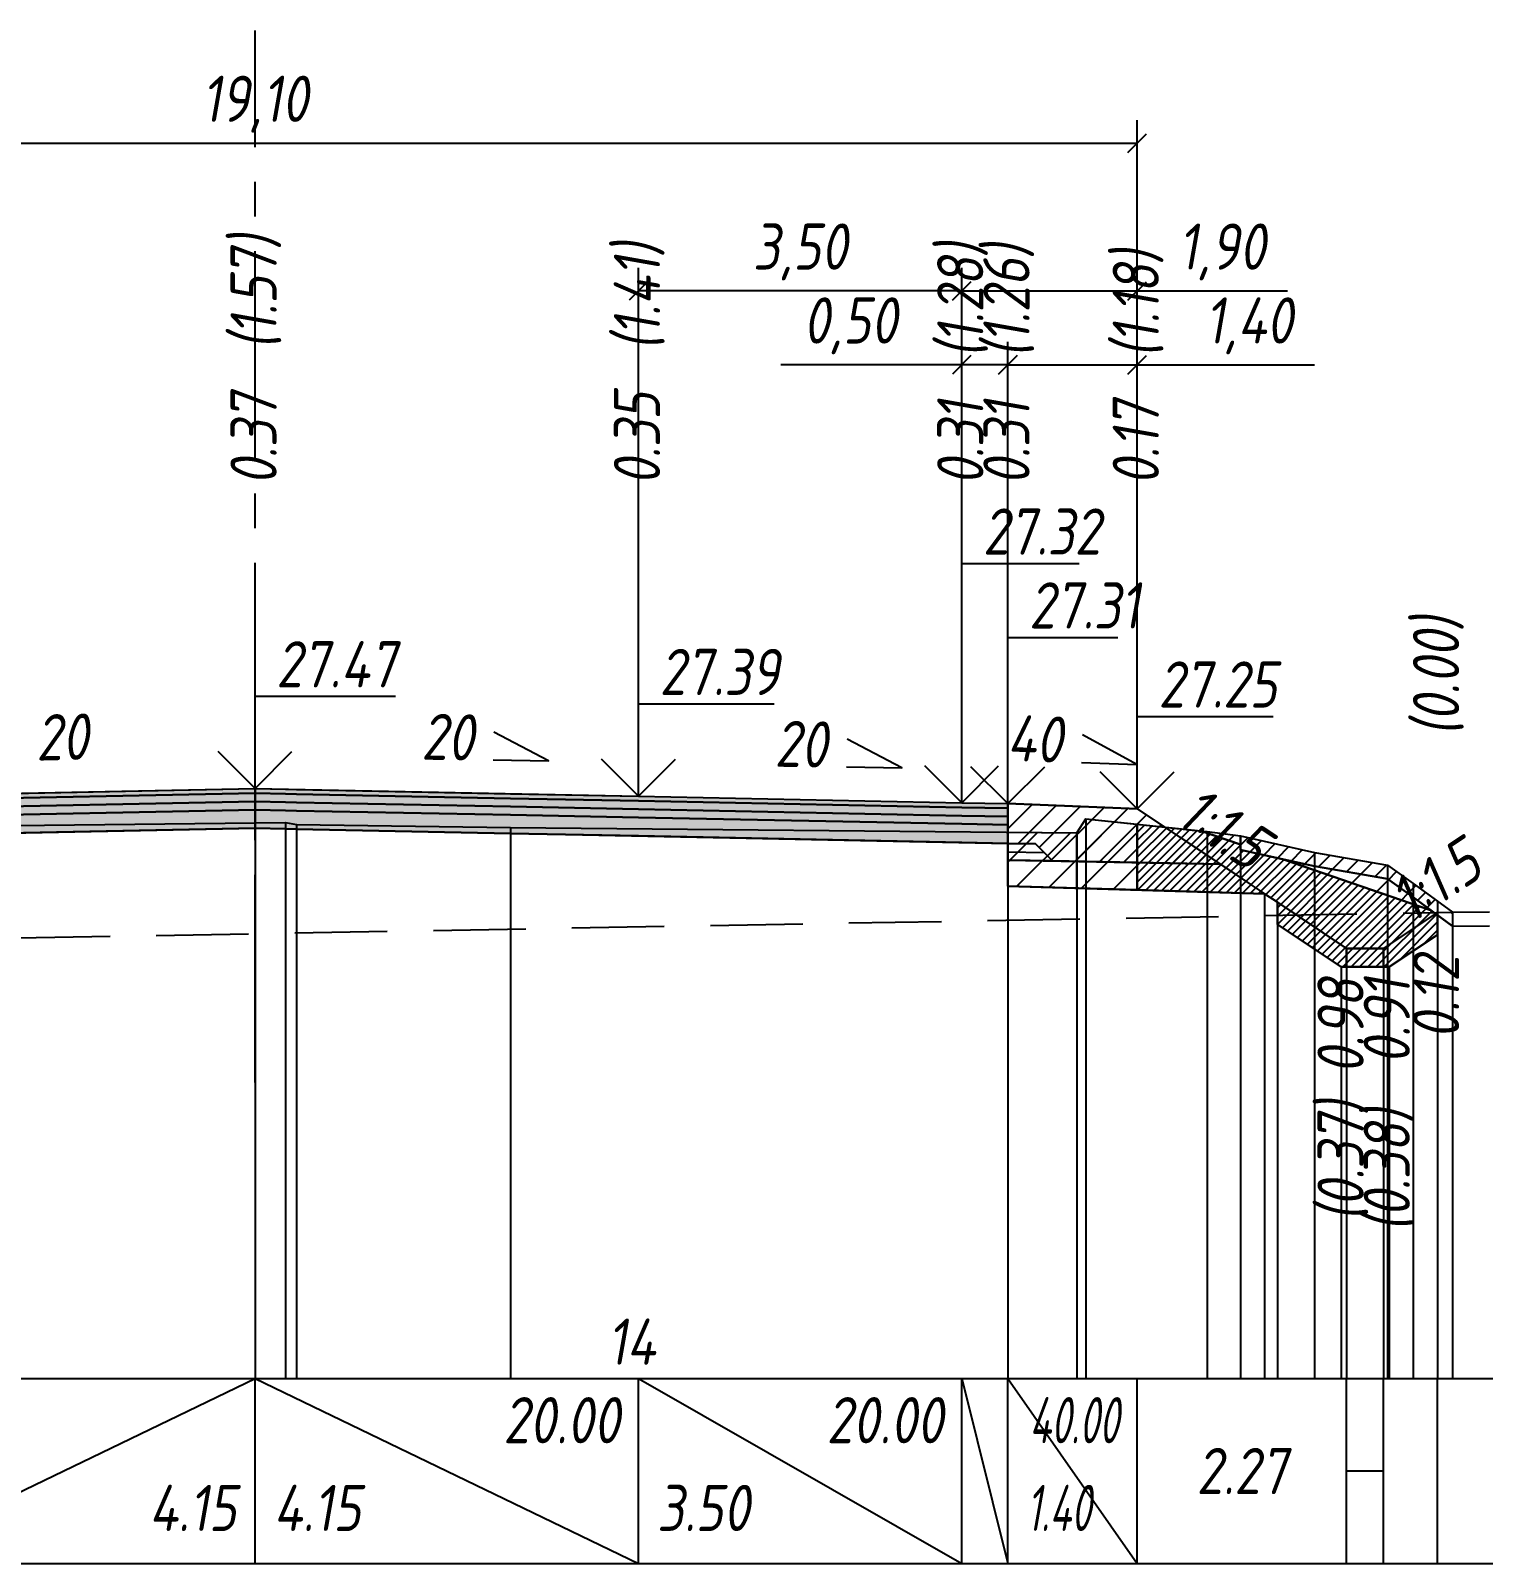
# Model space of a CAD drawing. Extents: x -717 to 1451, y -133302 to 233.
# Drawn here: x 162.8 to 241.4, y -93912 to -93829 of the extents above; entities that cross this region are included whole.
import ezdxf
from ezdxf.enums import TextEntityAlignment as Align

# ---------------------------------------------------------------- set-up
doc = ezdxf.new("R2010")
doc.units = 0
doc.linetypes.add('осевая2', pattern=[1.125, 0.75, -0.125, 0.125, -0.125])
doc.linetypes.add('штриховая', pattern=[0.75, 0.5, -0.25])
for name, color, linetype in [('Интерполированный поперечник', 2, 'Continuous'), ('Код_514', 1, 'Continuous'), ('Контур_0', 7, 'Continuous'), ('Контур_2521', 7, 'Continuous'), ('Контур_2564', 7, 'Continuous'), ('Контур_2660', 7, 'Continuous'), ('Контур_2665', 7, 'Continuous'), ('Контур_400', 7, 'Continuous'), ('Контур_508', 7, 'Continuous'), ('Контур_512', 7, 'Continuous'), ('Контур_513', 7, 'Continuous'), ('Контур_818', 7, 'Continuous'), ('Красный поперечник', 1, 'Continuous'), ('Объём_2501', 7, 'Continuous'), ('Объём_2564', 7, 'Continuous'), ('Объём_2650', 7, 'Continuous'), ('Объём_2660', 7, 'Continuous'), ('Объём_2663', 7, 'Continuous'), ('Объём_2664', 7, 'Continuous'), ('Объём_2665', 7, 'Continuous'), ('Ось', 1, 'осевая2'), ('Откосы', 7, 'Continuous'), ('Отметки покрытия', 7, 'Continuous'), ('Рабочие отметки', 7, 'Continuous'), ('Рабочие отметки доп.', 7, 'Continuous'), ('Слои выравнивания', 7, 'Continuous'), ('Таблица', 7, 'Continuous'), ('Уклоны проезжей части', 7, 'Continuous'), ('Черный поперечник', 3, 'Continuous')]:
    doc.layers.add(name, color=color, linetype=linetype)
for name, color, linetype, true_color in [('Контур_2540', 2, 'Continuous', 0xffff00), ('Контур_2560', 2, 'Continuous', 0xffff00), ('Контур_2561', 7, 'Continuous', 0xff8040), ('Контур_2562', 3, 'Continuous', 0x00ff00), ('Контур_2563', 7, 'Continuous', 0xff8000), ('Контур_2570', 7, 'Continuous', 0x80ff00), ('Контур_2583', 3, 'Continuous', 0x00ff00), ('Контур_2584', 3, 'Continuous', 0x00ff00), ('Контур_2725', 7, 'Continuous', 0x323232), ('Контур_2736', 4, 'Continuous', 0x00ffff), ('Контур_2737', 4, 'Continuous', 0x00ffff), ('Контур_2738', 4, 'Continuous', 0x00ffff), ('Контур_2739', 4, 'Continuous', 0x00ffff), ('Контур_2741', 4, 'Continuous', 0x00ffff), ('Контур_2742', 4, 'Continuous', 0x00ffff), ('Контур_2743', 4, 'Continuous', 0x00ffff), ('Контур_2744', 7, 'Continuous', 0xa4ffff), ('Контур_2745', 7, 'Continuous', 0xa4ffff), ('Контур_2747', 4, 'Continuous', 0x00ffff), ('Контур_2748', 4, 'Continuous', 0x00ffff), ('Контур_2749', 4, 'Continuous', 0x00ffff), ('Контур_2750', 4, 'Continuous', 0x00ffff), ('Контур_2751', 4, 'Continuous', 0x00ffff), ('Контур_2752', 4, 'Continuous', 0x00ffff), ('Контур_2760', 7, 'Continuous', 0x323232), ('Контур_2761', 7, 'Continuous', 0x323232), ('Контур_2762', 7, 'Continuous', 0x323232), ('Контур_2763', 7, 'Continuous', 0x323232), ('Контур_402', 7, 'Continuous', 0xff6464), ('Контур_703', 4, 'Continuous', 0x00ffff), ('Контур_705', 4, 'Continuous', 0x00ffff), ('Контур_707', 4, 'Continuous', 0x00ffff), ('Контур_720', 131, 'Continuous', 0xaaffff), ('Объём_2520', 7, 'Continuous', 0x80ffff), ('Объём_2540', 2, 'Continuous', 0xffff00), ('Объём_2560', 2, 'Continuous', 0xffff00), ('Объём_2561', 7, 'Continuous', 0xff8040), ('Объём_2562', 3, 'Continuous', 0x00ff00), ('Объём_2563', 7, 'Continuous', 0xff8000), ('Объём_2570', 7, 'Continuous', 0x80ff00), ('Объём_2583', 3, 'Continuous', 0x00ff00), ('Объём_2584', 3, 'Continuous', 0x00ff00), ('Объём_2594', 3, 'Continuous', 0x00ff00), ('Объём_2598', 3, 'Continuous', 0x00ff00), ('Объём_2600', 7, 'Continuous', 0x808000), ('Объём_2620', 2, 'Continuous', 0xffff00), ('Объём_2746', 2, 'Continuous', 0xffff00)]:
    doc.layers.add(name, color=color, linetype=linetype, true_color=true_color)
doc.styles.get("Standard").update_dxf_attribs({"font": 'txt', "height": 2.5})
doc.styles.add('М', font='romand.shx', dxfattribs={"width": 0.8, "oblique": 10, "height": 2.5})
doc.dimstyles.new('ISO-25', dxfattribs={"dimtxt": 2.5, "dimasz": 2.5, "dimexe": 1.25, "dimexo": 0.625, "dimtad": 1, "dimtxsty": 'Standard', "dimcen": 2.5, "dimadec": 0, "dimazin": 0, "dimtfac": 1, "dimtmove": 0, "dimatfit": 3, "dimfxl": 1, "dimarcsym": 0})

# ---------------------------------------------------------------- blocks, each defined once
blk = doc.blocks.new('_Oblique')
at = {"color": 0, "linetype": 'ByBlock', "lineweight": -2}
blk.add_line((-0.5, -0.5), (0.5, 0.5), dxfattribs=at)
blk = doc.blocks.new('*D1851')
at = {"color": 0, "lineweight": -2, "transparency": 16777216}
for p, q in [((215.694, -93870.315), (215.694, -93845.875)), ((222.694, -93870.595), (222.694, -93845.875)), ((215.694, -93847.125), (222.694, -93847.125)), ((222.694, -93847.125), (232.283, -93847.125))]:
    blk.add_line(p, q, dxfattribs=at)
at = {"layer": 'Defpoints', "color": 0, "transparency": 16777216}
for p in [(222.694, -93847.125), (215.694, -93870.94), (222.694, -93871.22)]:
    blk.add_point(p, dxfattribs=at)
at = {"color": 0, "lineweight": -2, "transparency": 16777216, "rotation": 180}
blk.add_blockref('_Oblique', (215.694, -93847.125), dxfattribs=at)
at = {"color": 0, "lineweight": -2, "transparency": 16777216}
blk.add_blockref('_Oblique', (222.694, -93847.125), dxfattribs=at)
at = {"color": 0, "transparency": 16777216, "insert": (228.743, -93845.012), "char_height": 2.5, "width": 8.75, "attachment_point": 5, "style": 'М'}
blk.add_mtext('1,40', dxfattribs=at)
blk = doc.blocks.new('*D1853')
at = {"color": 0, "lineweight": -2, "transparency": 16777216}
for p, q in [((213.194, -93870.265), (213.194, -93845.875)), ((215.694, -93870.315), (215.694, -93845.875)), ((213.194, -93847.125), (203.403, -93847.125)), ((215.694, -93847.125), (213.194, -93847.125))]:
    blk.add_line(p, q, dxfattribs=at)
at = {"layer": 'Defpoints', "color": 0, "transparency": 16777216}
for p in [(215.694, -93847.125), (213.194, -93870.89), (215.694, -93870.94)]:
    blk.add_point(p, dxfattribs=at)
at = {"color": 0, "lineweight": -2, "transparency": 16777216, "rotation": 180}
blk.add_blockref('_Oblique', (213.194, -93847.125), dxfattribs=at)
at = {"color": 0, "lineweight": -2, "transparency": 16777216}
blk.add_blockref('_Oblique', (215.694, -93847.125), dxfattribs=at)
at = {"color": 0, "transparency": 16777216, "insert": (207.164, -93845.012), "char_height": 2.5, "width": 9.16667, "attachment_point": 5, "style": 'М'}
blk.add_mtext('0,50', dxfattribs=at)
blk = doc.blocks.new('*D1855')
at = {"color": 0, "lineweight": -2, "transparency": 16777216}
for p, q in [((195.694, -93869.915), (195.694, -93841.875)), ((213.194, -93870.265), (213.194, -93841.875)), ((213.194, -93843.125), (195.694, -93843.125))]:
    blk.add_line(p, q, dxfattribs=at)
at = {"layer": 'Defpoints', "color": 0, "transparency": 16777216}
for p in [(195.694, -93843.125), (195.694, -93870.54), (213.194, -93870.89)]:
    blk.add_point(p, dxfattribs=at)
at = {"color": 0, "lineweight": -2, "transparency": 16777216, "rotation": 180}
blk.add_blockref('_Oblique', (195.694, -93843.125), dxfattribs=at)
at = {"color": 0, "lineweight": -2, "transparency": 16777216}
blk.add_blockref('_Oblique', (213.194, -93843.125), dxfattribs=at)
at = {"color": 0, "transparency": 16777216, "insert": (204.444, -93841.012), "char_height": 2.5, "width": 9.58333, "attachment_point": 5, "style": 'М'}
blk.add_mtext('3,50', dxfattribs=at)
blk = doc.blocks.new('*D1856')
at = {"color": 0, "lineweight": -2, "transparency": 16777216}
for p, q in [((213.194, -93870.265), (213.194, -93841.875)), ((222.694, -93870.595), (222.694, -93841.875)), ((213.194, -93843.125), (222.694, -93843.125)), ((222.694, -93843.125), (230.824, -93843.125))]:
    blk.add_line(p, q, dxfattribs=at)
at = {"layer": 'Defpoints', "color": 0, "transparency": 16777216}
for p in [(213.194, -93843.125), (213.194, -93870.89), (222.694, -93871.22)]:
    blk.add_point(p, dxfattribs=at)
at = {"color": 0, "lineweight": -2, "transparency": 16777216, "rotation": 180}
blk.add_blockref('_Oblique', (213.194, -93843.125), dxfattribs=at)
at = {"color": 0, "lineweight": -2, "transparency": 16777216}
blk.add_blockref('_Oblique', (222.694, -93843.125), dxfattribs=at)
at = {"color": 0, "transparency": 16777216, "insert": (227.283, -93841.012), "char_height": 2.5, "width": 8.75, "attachment_point": 5, "style": 'М'}
blk.add_mtext('1,90', dxfattribs=at)
blk = doc.blocks.new('*D1858')
at = {"color": 0, "lineweight": -2, "transparency": 16777216}
for p, q in [((127.194, -93870.595), (127.194, -93833.875)), ((222.694, -93870.595), (222.694, -93833.875)), ((127.194, -93835.125), (222.694, -93835.125))]:
    blk.add_line(p, q, dxfattribs=at)
at = {"layer": 'Defpoints', "color": 0, "transparency": 16777216}
for p in [(222.694, -93835.125), (127.194, -93871.22), (222.694, -93871.22)]:
    blk.add_point(p, dxfattribs=at)
at = {"color": 0, "lineweight": -2, "transparency": 16777216, "rotation": 180}
blk.add_blockref('_Oblique', (127.194, -93835.125), dxfattribs=at)
at = {"color": 0, "lineweight": -2, "transparency": 16777216}
blk.add_blockref('_Oblique', (222.694, -93835.125), dxfattribs=at)
at = {"color": 0, "transparency": 16777216, "insert": (174.944, -93833.012), "char_height": 2.5, "width": 10.41667, "attachment_point": 5, "style": 'М'}
blk.add_mtext('19,10', dxfattribs=at)

msp = doc.modelspace()

# ---------------------------------------------------------------- hatches: boundary and pattern name
at = {"layer": 'Объём_2563'}
h = msp.add_hatch(dxfattribs=at)
h.set_pattern_fill('ANSI31', color=256, scale=0.3)
h.paths.add_polyline_path([(218.112, -93873.976), (217.194, -93873.057), (215.694, -93873.027), (215.694, -93870.877), (222.694, -93871.157), (227.194, -93874.157)])
at = {"layer": 'Объём_2570'}
h = msp.add_hatch(dxfattribs=at)
h.set_pattern_fill('ANSI31', color=256, scale=0.2)
h.paths.add_polyline_path([(238.945, -93876.914), (237.627, -93875.947), (236.235, -93874.949), (232.288, -93874.262), (228.282, -93873.376), (228.282, -93872.626), (232.288, -93873.512), (236.235, -93874.199), (237.627, -93875.197), (238.945, -93876.164)])
at = {"layer": 'Объём_2600'}
h = msp.add_hatch(dxfattribs=at)
h.set_pattern_fill('ANSI31', color=6, scale=0.4)
h.paths.add_polyline_path([(222.694, -93871.993), (222.694, -93875.545), (215.694, -93875.335), (215.694, -93872.417), (219.42, -93872.451), (219.92, -93871.701)])
h = msp.add_hatch(dxfattribs=at)
h.set_pattern_fill('ANSI31', color=6, scale=0.4)
h.paths.add_polyline_path([(226.176, -93872.36), (226.484, -93872.392), (228.282, -93872.626), (228.282, -93873.086)])
h = msp.add_hatch(dxfattribs=at)
h.set_pattern_fill('ANSI31', color=6, scale=0.4)
h.paths.add_polyline_path([(232.288, -93874.262), (236.235, -93874.949), (237.627, -93875.947), (238.569, -93876.638), (230.616, -93873.892)])
h = msp.add_hatch(dxfattribs=at)
h.set_pattern_fill('HONEY', color=5, scale=0.3)
h.paths.add_polyline_path([(238.945, -93876.768), (239.749, -93876.753), (239.749, -93877.503), (238.945, -93876.914)])
at = {"layer": 'Объём_2620'}
h = msp.add_hatch(dxfattribs=at)
h.set_pattern_fill('ANSI31', color=2, scale=0.1)
h.paths.add_polyline_path([(228.282, -93873.376), (230.616, -93873.892), (238.569, -93876.638), (238.945, -93876.914), (238.945, -93877.969), (236.33, -93879.713), (233.724, -93879.713), (230.277, -93877.415), (230.277, -93876.213), (229.585, -93875.751), (222.694, -93875.545), (222.694, -93871.993), (226.176, -93872.36), (228.282, -93873.086)])
at = {"layer": 'Слои выравнивания'}
for color, points in [(2, [(135.026, -93870.861), (136.694, -93870.827), (154.194, -93870.477), (157.018, -93870.421), (174.944, -93870.062), (174.944, -93870.312), (157.018, -93870.671), (154.194, -93870.727), (136.694, -93871.077), (135.026, -93871.111)]), (3, [(135.026, -93871.111), (136.694, -93871.077), (154.194, -93870.727), (157.018, -93870.671), (174.944, -93870.312), (174.944, -93870.762), (157.018, -93871.121), (154.194, -93871.177), (136.694, -93871.527), (135.026, -93871.561)]), (2, [(174.944, -93870.062), (176.591, -93870.095), (177.183, -93870.107), (188.778, -93870.339), (195.694, -93870.477), (213.194, -93870.827), (215.694, -93870.877), (215.694, -93871.127), (213.194, -93871.077), (195.694, -93870.727), (188.778, -93870.589), (177.183, -93870.357), (176.591, -93870.345), (174.944, -93870.312)]), (3, [(174.944, -93870.312), (176.591, -93870.345), (177.183, -93870.357), (188.778, -93870.589), (195.694, -93870.727), (213.194, -93871.077), (215.694, -93871.127), (215.694, -93871.577), (213.194, -93871.527), (195.694, -93871.177), (188.778, -93871.039), (177.183, -93870.807), (176.591, -93870.795), (174.944, -93870.762)]), (4, [(135.026, -93871.561), (136.694, -93871.527), (154.194, -93871.177), (157.018, -93871.121), (174.944, -93870.762), (174.944, -93871.212), (157.018, -93871.571), (154.194, -93871.627), (136.694, -93871.977), (135.026, -93872.011)]), (5, [(135.026, -93872.011), (136.694, -93871.977), (154.194, -93871.627), (157.018, -93871.571), (174.944, -93871.212), (174.944, -93872.212), (157.018, -93872.571), (154.194, -93872.627), (136.694, -93872.977), (135.026, -93873.011)]), (4, [(174.944, -93870.762), (176.591, -93870.795), (177.183, -93870.807), (188.778, -93871.039), (195.694, -93871.177), (213.194, -93871.527), (215.694, -93871.577), (215.694, -93872.027), (213.194, -93871.977), (195.694, -93871.627), (188.778, -93871.489), (177.183, -93871.257), (176.591, -93871.245), (174.944, -93871.212)]), (5, [(174.944, -93871.212), (176.591, -93871.245), (177.183, -93871.257), (188.778, -93871.489), (195.694, -93871.627), (213.194, -93871.977), (215.694, -93872.027), (215.694, -93873.027), (213.194, -93872.977), (195.694, -93872.627), (188.778, -93872.489), (177.183, -93872.257), (176.591, -93872.245), (174.944, -93872.212)])]:
    msp.add_hatch(color=color, dxfattribs=at).paths.add_polyline_path(points)

# ---------------------------------------------------------------- linework, layer by layer
at = {"layer": 'Интерполированный поперечник', "linetype": 'штриховая', "ltscale": 10, "flags": 128}
msp.add_lwpolyline([(109.608, -93879.08), (239.749, -93876.753)], dxfattribs=at)
at = {"layer": 'Код_514'}
for p, q in [((154.194, -93912), (174.944, -93902)), ((174.944, -93912), (174.944, -93902)), ((174.944, -93902), (195.694, -93912)), ((195.694, -93912), (195.694, -93902)), ((195.694, -93902), (213.194, -93912)), ((213.194, -93912), (213.194, -93902)), ((213.194, -93902), (215.694, -93912)), ((215.694, -93912), (215.694, -93902)), ((215.694, -93902), (222.694, -93912)), ((222.694, -93912), (222.694, -93902)), ((234.027, -93912), (234.027, -93902)), ((236.027, -93912), (236.027, -93902)), ((238.945, -93912), (238.945, -93902)), ((234.027, -93907), (236.027, -93907))]:
    msp.add_line(p, q, dxfattribs=at)
at = {"layer": 'Контур_0', "flags": 128}
for points in [[(222.694, -93871.157), (222.694, -93871.157), (222.694, -93871.157), (222.694, -93871.157), (222.694, -93871.157), (222.694, -93871.157), (222.694, -93871.157), (222.694, -93871.157), (222.694, -93871.157), (222.694, -93871.157), (222.694, -93871.157), (222.694, -93871.157), (222.694, -93871.157), (222.694, -93871.157), (222.694, -93871.157), (234.027, -93878.713)], [(222.694, -93871.157), (222.694, -93871.157), (222.694, -93871.157), (222.694, -93871.157), (222.694, -93871.157), (222.694, -93871.157), (222.694, -93871.157), (222.694, -93871.157), (222.694, -93871.157), (222.694, -93871.157), (222.694, -93871.157), (222.694, -93871.157), (222.694, -93871.157), (222.694, -93871.157), (222.694, -93871.157), (234.027, -93878.713), (236.027, -93878.713), (238.945, -93876.768), (238.945, -93876.768), (238.945, -93876.768), (238.945, -93876.768), (238.945, -93876.768), (238.945, -93876.768), (238.945, -93876.768), (238.945, -93876.768), (238.945, -93876.768), (238.945, -93876.768), (238.945, -93876.768), (238.945, -93876.768), (238.945, -93876.768)], [(215.694, -93873.927), (215.694, -93873.027), (217.194, -93873.057), (218.112, -93873.976), (215.694, -93873.927), (215.694, -93873.927)], [(215.694, -93873.027), (217.194, -93873.057), (218.112, -93873.976), (227.194, -93874.157)]]:
    msp.add_lwpolyline(points, dxfattribs=at)
at = {"layer": 'Контур_2521', "color": 250, "flags": 128}
msp.add_lwpolyline([(215.694, -93873.477), (217.653, -93873.516)], dxfattribs=at)
at = {"layer": 'Контур_2540', "flags": 128}
msp.add_lwpolyline([(215.694, -93873.927), (227.194, -93874.157), (229.585, -93875.751), (215.694, -93875.335), (215.694, -93873.927), (215.694, -93873.927)], dxfattribs=at)
at = {"layer": 'Контур_2560', "flags": 128}
msp.add_lwpolyline([(215.694, -93870.877), (222.694, -93871.157), (222.694, -93871.157), (222.694, -93871.157)], dxfattribs=at)
at = {"layer": 'Контур_2561', "flags": 128}
msp.add_lwpolyline([(215.694, -93870.877), (215.694, -93870.877), (222.694, -93871.157), (222.694, -93871.157), (215.694, -93870.877)], dxfattribs=at)
at = {"layer": 'Контур_2562', "flags": 128}
msp.add_lwpolyline([(222.694, -93871.157), (222.694, -93871.157), (222.694, -93871.157), (222.694, -93871.157), (222.694, -93871.157)], dxfattribs=at)
at = {"layer": 'Контур_2563', "flags": 128}
msp.add_lwpolyline([(218.112, -93873.976), (217.194, -93873.057), (215.694, -93873.027), (215.694, -93870.877), (222.694, -93871.157), (227.194, -93874.157), (218.112, -93873.976), (218.112, -93873.976)], dxfattribs=at)
at = {"layer": 'Контур_2564', "flags": 128}
msp.add_lwpolyline([(215.694, -93870.877), (222.694, -93871.157)], dxfattribs=at)
at = {"layer": 'Контур_2570', "flags": 128}
msp.add_lwpolyline([(157.018, -93872.115), (174.944, -93871.912), (176.591, -93871.893), (177.183, -93871.997), (188.778, -93872.167), (219.42, -93872.451), (219.92, -93871.701), (226.484, -93872.392), (228.282, -93872.626), (228.282, -93873.376), (232.288, -93874.262), (236.235, -93874.949), (237.627, -93875.947), (239.749, -93877.503), (241.765, -93877.482)], dxfattribs=at)
at = {"layer": 'Контур_2583', "flags": 128}
for points in [[(234.027, -93878.713), (230.277, -93876.213), (230.277, -93877.415), (233.724, -93879.713), (234.027, -93879.713), (234.027, -93878.713)], [(238.945, -93877.969), (238.945, -93876.768), (236.027, -93878.713), (236.027, -93879.713), (236.33, -93879.713), (238.945, -93877.969)]]:
    msp.add_lwpolyline(points, dxfattribs=at)
at = {"layer": 'Контур_2584', "flags": 128}
msp.add_lwpolyline([(234.027, -93878.713), (234.027, -93879.713), (236.027, -93879.713), (236.027, -93878.713), (234.027, -93878.713)], dxfattribs=at)
at = {"layer": 'Контур_2660', "flags": 128}
msp.add_lwpolyline([(215.694, -93875.335), (229.585, -93875.751)], dxfattribs=at)
at = {"layer": 'Контур_2665', "flags": 128}
msp.add_lwpolyline([(222.694, -93871.157), (222.694, -93871.157)], dxfattribs=at)
at = {"layer": 'Контур_2725', "flags": 128}
msp.add_lwpolyline([(135.026, -93873.011), (136.694, -93872.977), (154.194, -93872.627), (157.018, -93872.571), (174.944, -93872.212), (176.591, -93872.245), (177.183, -93872.257), (188.778, -93872.489), (195.694, -93872.627), (213.194, -93872.977), (215.694, -93873.027)], dxfattribs=at)
at = {"layer": 'Контур_2736', "flags": 128}
msp.add_lwpolyline([(222.694, -93871.157), (222.694, -93871.157)], dxfattribs=at)
at = {"layer": 'Контур_2737', "flags": 128}
msp.add_lwpolyline([(222.694, -93871.157), (222.694, -93871.157)], dxfattribs=at)
at = {"layer": 'Контур_2738', "flags": 128}
msp.add_lwpolyline([(222.694, -93871.157), (222.694, -93871.157)], dxfattribs=at)
at = {"layer": 'Контур_2739', "flags": 128}
msp.add_lwpolyline([(222.694, -93871.157), (222.694, -93871.157)], dxfattribs=at)
at = {"layer": 'Контур_2741', "flags": 128}
msp.add_lwpolyline([(238.945, -93876.768), (238.945, -93876.768)], dxfattribs=at)
at = {"layer": 'Контур_2742', "flags": 128}
msp.add_lwpolyline([(238.945, -93876.768), (238.945, -93876.768)], dxfattribs=at)
at = {"layer": 'Контур_2743', "flags": 128}
msp.add_lwpolyline([(238.945, -93876.768), (238.945, -93876.768)], dxfattribs=at)
at = {"layer": 'Контур_2744', "flags": 128}
msp.add_lwpolyline([(238.945, -93876.768), (238.945, -93876.768)], dxfattribs=at)
msp.add_lwpolyline([(238.945, -93876.768), (238.945, -93876.768)], dxfattribs=at)
msp.add_lwpolyline([(238.945, -93876.768), (238.945, -93876.768)], dxfattribs=at)
msp.add_lwpolyline([(238.945, -93876.768), (238.945, -93876.768)], dxfattribs=at)
msp.add_lwpolyline([(238.945, -93876.768), (238.945, -93876.768)], dxfattribs=at)
msp.add_lwpolyline([(238.945, -93876.768), (238.945, -93876.768)], dxfattribs=at)
at = {"layer": 'Контур_2745', "flags": 128}
msp.add_lwpolyline([(222.694, -93871.157), (222.694, -93871.157)], dxfattribs=at)
msp.add_lwpolyline([(222.694, -93871.157), (222.694, -93871.157)], dxfattribs=at)
msp.add_lwpolyline([(222.694, -93871.157), (222.694, -93871.157)], dxfattribs=at)
msp.add_lwpolyline([(222.694, -93871.157), (222.694, -93871.157)], dxfattribs=at)
msp.add_lwpolyline([(222.694, -93871.157), (222.694, -93871.157)], dxfattribs=at)
msp.add_lwpolyline([(222.694, -93871.157), (222.694, -93871.157)], dxfattribs=at)
at = {"layer": 'Контур_2747', "flags": 128}
msp.add_lwpolyline([(222.694, -93871.157), (222.694, -93871.157)], dxfattribs=at)
at = {"layer": 'Контур_2748', "flags": 128}
msp.add_lwpolyline([(222.694, -93871.157), (222.694, -93871.157)], dxfattribs=at)
at = {"layer": 'Контур_2749', "flags": 128}
msp.add_lwpolyline([(222.694, -93871.157), (222.694, -93871.157)], dxfattribs=at)
at = {"layer": 'Контур_2750', "flags": 128}
msp.add_lwpolyline([(238.945, -93876.768), (238.945, -93876.768)], dxfattribs=at)
at = {"layer": 'Контур_2751', "flags": 128}
msp.add_lwpolyline([(238.945, -93876.768), (238.945, -93876.768)], dxfattribs=at)
at = {"layer": 'Контур_2752', "flags": 128}
msp.add_lwpolyline([(238.945, -93876.768), (238.945, -93876.768)], dxfattribs=at)
at = {"layer": 'Контур_2760', "flags": 128}
msp.add_lwpolyline([(135.026, -93870.861), (136.694, -93870.827), (154.194, -93870.477), (157.018, -93870.421), (174.944, -93870.062), (176.591, -93870.095), (177.183, -93870.107), (188.778, -93870.339), (195.694, -93870.477), (213.194, -93870.827), (215.694, -93870.877)], dxfattribs=at)
at = {"layer": 'Контур_2761', "flags": 128}
msp.add_lwpolyline([(135.026, -93871.111), (136.694, -93871.077), (154.194, -93870.727), (157.018, -93870.671), (174.944, -93870.312), (176.591, -93870.345), (177.183, -93870.357), (188.778, -93870.589), (195.694, -93870.727), (213.194, -93871.077), (215.694, -93871.127)], dxfattribs=at)
at = {"layer": 'Контур_2762', "flags": 128}
msp.add_lwpolyline([(135.026, -93871.561), (136.694, -93871.527), (154.194, -93871.177), (157.018, -93871.121), (174.944, -93870.762), (176.591, -93870.795), (177.183, -93870.807), (188.778, -93871.039), (195.694, -93871.177), (213.194, -93871.527), (215.694, -93871.577)], dxfattribs=at)
at = {"layer": 'Контур_2763', "flags": 128}
msp.add_lwpolyline([(135.026, -93872.011), (136.694, -93871.977), (154.194, -93871.627), (157.018, -93871.571), (174.944, -93871.212), (176.591, -93871.245), (177.183, -93871.257), (188.778, -93871.489), (195.694, -93871.627), (213.194, -93871.977), (215.694, -93872.027)], dxfattribs=at)
at = {"layer": 'Контур_400', "flags": 128}
for points in [[(134.194, -93870.877), (136.694, -93870.827), (136.694, -93870.827), (136.694, -93870.827), (136.694, -93870.827), (136.694, -93870.827), (136.694, -93870.827), (154.194, -93870.477), (174.944, -93870.062)], [(174.944, -93870.062), (195.694, -93870.477), (213.194, -93870.827), (213.194, -93870.827), (213.194, -93870.827), (213.194, -93870.827), (213.194, -93870.827), (213.194, -93870.827), (215.694, -93870.877)]]:
    msp.add_lwpolyline(points, dxfattribs=at)
at = {"layer": 'Контур_402', "flags": 128}
msp.add_lwpolyline([(120.302, -93875.751), (135.026, -93875.31), (135.026, -93873.011), (174.944, -93872.212), (215.694, -93873.027), (215.694, -93875.335), (229.585, -93875.751)], dxfattribs=at)
at = {"layer": 'Контур_508', "flags": 128}
msp.add_lwpolyline([(105, -93879.38), (105.18, -93879.5), (105.18, -93880.702), (108.627, -93883), (108.93, -93883), (110.93, -93883), (111.232, -93883), (114.68, -93880.702), (114.68, -93879.5), (120.302, -93875.751), (135.026, -93875.31), (135.026, -93873.011), (174.944, -93872.212), (215.694, -93873.027), (215.694, -93875.335), (229.585, -93875.751), (230.277, -93876.213), (230.277, -93877.415), (233.724, -93879.713), (234.027, -93879.713), (236.027, -93879.713), (236.33, -93879.713), (238.945, -93877.969)], dxfattribs=at)
at = {"layer": 'Контур_512', "flags": 128}
msp.add_lwpolyline([(215.694, -93875.335), (229.585, -93875.751), (230.277, -93876.213), (230.277, -93877.415), (233.724, -93879.713), (234.027, -93879.713), (236.027, -93879.713), (236.33, -93879.713), (238.945, -93877.969)], dxfattribs=at)
at = {"layer": 'Контур_513', "flags": 128}
msp.add_lwpolyline([(105, -93879.38), (105.18, -93879.5), (105.18, -93880.702), (108.627, -93883), (108.93, -93883), (110.93, -93883), (111.232, -93883), (114.68, -93880.702), (114.68, -93879.5), (120.302, -93875.751), (135.026, -93875.31), (135.026, -93873.011), (174.944, -93872.212), (215.694, -93873.027), (215.694, -93875.335), (229.585, -93875.751), (230.277, -93876.213), (230.277, -93877.415), (233.724, -93879.713), (234.027, -93879.713), (236.027, -93879.713), (236.33, -93879.713), (238.945, -93877.969)], dxfattribs=at)
at = {"layer": 'Контур_703', "flags": 128}
for points in [[(222.694, -93871.157), (222.694, -93871.157)], [(222.694, -93871.157), (234.027, -93878.713)]]:
    msp.add_lwpolyline(points, dxfattribs=at)
at = {"layer": 'Контур_705', "flags": 128}
msp.add_lwpolyline([(222.694, -93871.157), (222.694, -93871.157)], dxfattribs=at)
at = {"layer": 'Контур_707', "flags": 128}
msp.add_lwpolyline([(236.027, -93878.713), (238.945, -93876.768)], dxfattribs=at)
at = {"layer": 'Контур_720', "flags": 128}
msp.add_lwpolyline([(234.027, -93878.713), (236.027, -93878.713)], dxfattribs=at)
at = {"layer": 'Контур_818', "flags": 128}
msp.add_lwpolyline([(157.018, -93872.115), (174.944, -93871.912), (176.591, -93871.893), (177.183, -93871.997), (188.778, -93872.167), (219.42, -93872.451), (219.92, -93871.701), (226.484, -93872.392), (228.282, -93872.626), (228.282, -93873.376), (232.288, -93874.262), (236.235, -93874.949), (237.627, -93875.947), (238.945, -93876.914)], dxfattribs=at)
at = {"layer": 'Красный поперечник'}
for p, q in [((154.194, -93870.477), (174.944, -93870.062)), ((174.944, -93870.062), (195.694, -93870.477)), ((195.694, -93870.477), (213.194, -93870.827)), ((213.194, -93870.827), (215.694, -93870.877)), ((215.694, -93870.877), (222.694, -93871.157)), ((222.694, -93871.157), (234.027, -93878.713)), ((215.694, -93875.335), (215.694, -93902)), ((229.585, -93875.751), (229.585, -93902)), ((230.277, -93876.213), (230.277, -93902)), ((236.027, -93878.713), (238.945, -93876.768)), ((230.277, -93877.415), (230.277, -93902)), ((234.027, -93878.713), (236.027, -93878.713)), ((238.945, -93877.969), (238.945, -93902)), ((233.724, -93879.713), (233.724, -93902)), ((234.027, -93879.713), (234.027, -93902)), ((236.027, -93879.713), (236.027, -93902)), ((236.33, -93879.713), (236.33, -93902))]:
    msp.add_line(p, q, dxfattribs=at)
at = {"layer": 'Объём_2501', "flags": 128}
for points in [[(134.194, -93870.877), (136.694, -93870.827), (136.694, -93870.827), (136.694, -93870.827), (136.694, -93870.827), (136.694, -93870.827), (136.694, -93870.827), (154.194, -93870.477), (174.944, -93870.062)], [(174.944, -93870.062), (195.694, -93870.477), (213.194, -93870.827), (213.194, -93870.827), (213.194, -93870.827), (213.194, -93870.827), (213.194, -93870.827), (213.194, -93870.827), (215.694, -93870.877)]]:
    msp.add_lwpolyline(points, dxfattribs=at)
at = {"layer": 'Объём_2520', "color": 250, "flags": 128}
msp.add_lwpolyline([(215.694, -93873.927), (215.694, -93873.027), (217.194, -93873.057), (218.112, -93873.976), (215.694, -93873.927), (215.694, -93873.927)], dxfattribs=at)
at = {"layer": 'Объём_2540', "flags": 128}
msp.add_lwpolyline([(215.694, -93873.927), (227.194, -93874.157), (229.585, -93875.751), (215.694, -93875.335), (215.694, -93873.927), (215.694, -93873.927)], dxfattribs=at)
at = {"layer": 'Объём_2560', "flags": 128}
msp.add_lwpolyline([(215.694, -93870.877), (222.694, -93871.157), (222.694, -93871.157), (222.694, -93871.157)], dxfattribs=at)
at = {"layer": 'Объём_2561', "flags": 128}
msp.add_lwpolyline([(215.694, -93870.877), (215.694, -93870.877), (222.694, -93871.157), (222.694, -93871.157), (215.694, -93870.877)], dxfattribs=at)
at = {"layer": 'Объём_2562', "flags": 128}
msp.add_lwpolyline([(222.694, -93871.157), (222.694, -93871.157), (222.694, -93871.157), (222.694, -93871.157), (222.694, -93871.157)], dxfattribs=at)
at = {"layer": 'Объём_2563', "color": 250, "flags": 128}
msp.add_lwpolyline([(218.112, -93873.976), (217.194, -93873.057), (215.694, -93873.027), (215.694, -93870.877), (222.694, -93871.157), (227.194, -93874.157), (218.112, -93873.976), (218.112, -93873.976)], dxfattribs=at)
at = {"layer": 'Объём_2564', "flags": 128}
msp.add_lwpolyline([(215.694, -93870.877), (222.694, -93871.157)], dxfattribs=at)
at = {"layer": 'Объём_2570', "flags": 128}
msp.add_lwpolyline([(238.945, -93876.914), (237.627, -93875.947), (236.235, -93874.949), (232.288, -93874.262), (228.282, -93873.376), (228.282, -93872.626), (232.288, -93873.512), (236.235, -93874.199), (237.627, -93875.197), (238.945, -93876.164), (238.945, -93876.914), (238.945, -93876.914)], dxfattribs=at)
at = {"layer": 'Объём_2583', "flags": 128}
for points in [[(234.027, -93878.713), (230.277, -93876.213), (230.277, -93877.415), (233.724, -93879.713), (234.027, -93879.713), (234.027, -93878.713)], [(238.945, -93877.969), (238.945, -93876.768), (236.027, -93878.713), (236.027, -93879.713), (236.33, -93879.713), (238.945, -93877.969)]]:
    msp.add_lwpolyline(points, dxfattribs=at)
at = {"layer": 'Объём_2584', "flags": 128}
msp.add_lwpolyline([(234.027, -93878.713), (234.027, -93879.713), (236.027, -93879.713), (236.027, -93878.713), (234.027, -93878.713)], dxfattribs=at)
at = {"layer": 'Объём_2594', "flags": 128}
for points in [[(230.277, -93876.213), (234.027, -93878.713)], [(236.027, -93878.713), (238.945, -93876.768)]]:
    msp.add_lwpolyline(points, dxfattribs=at)
at = {"layer": 'Объём_2598', "flags": 128}
msp.add_lwpolyline([(234.027, -93878.713), (236.027, -93878.713)], dxfattribs=at)
at = {"layer": 'Объём_2600', "color": 5, "flags": 128}
msp.add_lwpolyline([(238.945, -93876.768), (239.749, -93876.753), (239.749, -93877.503), (238.945, -93876.914), (238.945, -93876.768), (238.945, -93876.768)], dxfattribs=at)
at = {"layer": 'Объём_2620', "flags": 128}
msp.add_lwpolyline([(228.282, -93873.376), (230.616, -93873.892), (238.569, -93876.638), (238.945, -93876.914), (238.945, -93877.969), (236.33, -93879.713), (233.724, -93879.713), (230.277, -93877.415), (230.277, -93876.213), (229.585, -93875.751), (222.694, -93875.545), (222.694, -93871.993), (226.176, -93872.36), (228.282, -93873.086), (228.282, -93873.376), (228.282, -93873.376)], dxfattribs=at)
at = {"layer": 'Объём_2650', "color": 6, "flags": 128}
for points in [[(222.694, -93871.993), (222.694, -93875.545), (215.694, -93875.335), (215.694, -93872.417), (219.42, -93872.451), (219.92, -93871.701), (222.694, -93871.993), (222.694, -93871.993)], [(226.176, -93872.36), (226.484, -93872.392), (228.282, -93872.626), (228.282, -93873.086), (226.176, -93872.36), (226.176, -93872.36)], [(232.288, -93874.262), (236.235, -93874.949), (237.627, -93875.947), (238.569, -93876.638), (230.616, -93873.892), (232.288, -93874.262), (232.288, -93874.262)]]:
    msp.add_lwpolyline(points, dxfattribs=at)
at = {"layer": 'Объём_2660', "flags": 128}
msp.add_lwpolyline([(215.694, -93875.335), (229.585, -93875.751)], dxfattribs=at)
at = {"layer": 'Объём_2663', "flags": 128}
for points in [[(222.694, -93871.157), (234.027, -93878.713)], [(236.027, -93878.713), (238.945, -93876.768)]]:
    msp.add_lwpolyline(points, dxfattribs=at)
at = {"layer": 'Объём_2664', "flags": 128}
msp.add_lwpolyline([(234.027, -93878.713), (236.027, -93878.713)], dxfattribs=at)
at = {"layer": 'Объём_2665', "flags": 128}
msp.add_lwpolyline([(222.694, -93871.157), (222.694, -93871.157)], dxfattribs=at)
at = {"layer": 'Объём_2746', "flags": 128}
for points in [[(219.42, -93875.447), (219.42, -93872.451), (219.92, -93871.701), (224.183, -93872.15), (229.585, -93875.751), (219.42, -93875.447), (219.42, -93875.447)], [(234.027, -93878.713), (236.027, -93878.713), (238.841, -93876.837), (238.945, -93876.914), (238.945, -93877.969), (236.33, -93879.713), (233.724, -93879.713), (230.277, -93877.415), (230.277, -93876.213), (234.027, -93878.713), (234.027, -93878.713)]]:
    msp.add_lwpolyline(points, dxfattribs=at)
at = {"layer": 'Ось', "ltscale": 15}
msp.add_line((174.944, -93885.971), (174.944, -93829.033), dxfattribs=at)
at = {"layer": 'Откосы', "color": 1, "flags": 128}
for points in [[(187.832, -93868.503), (190.831, -93868.563), (187.862, -93867.003)], [(206.957, -93868.885), (209.956, -93868.945), (206.987, -93867.386)], [(219.676, -93868.646), (222.674, -93868.766), (219.736, -93867.147)]]:
    msp.add_lwpolyline(points, dxfattribs=at)
at = {"layer": 'Отметки покрытия', "color": 1}
for p, q in [((213.194, -93870.827), (213.194, -93857.877)), ((213.194, -93857.877), (219.544, -93857.877)), ((215.694, -93870.877), (215.694, -93861.877)), ((215.694, -93861.877), (221.644, -93861.877)), ((174.944, -93870.062), (174.944, -93865.062)), ((174.944, -93865.062), (182.544, -93865.062)), ((195.694, -93870.477), (195.694, -93865.477)), ((195.694, -93865.477), (203.044, -93865.477)), ((222.694, -93871.157), (222.694, -93866.157)), ((222.694, -93866.157), (230.044, -93866.157)), ((174.944, -93870.062), (172.944, -93868.062)), ((174.944, -93870.062), (176.944, -93868.062)), ((195.694, -93870.477), (193.694, -93868.477)), ((195.694, -93870.477), (197.694, -93868.477)), ((213.194, -93870.827), (211.194, -93868.827)), ((213.194, -93870.827), (215.194, -93868.827)), ((215.694, -93870.877), (213.694, -93868.877)), ((215.694, -93870.877), (217.694, -93868.877)), ((222.694, -93871.157), (220.694, -93869.157)), ((222.694, -93871.157), (224.694, -93869.157))]:
    msp.add_line(p, q, dxfattribs=at)
at = {"layer": 'Слои выравнивания'}
for p, q in [((174.944, -93870.062), (174.944, -93902)), ((215.694, -93870.877), (215.694, -93902))]:
    msp.add_line(p, q, dxfattribs=at)
at = {"layer": 'Слои выравнивания', "color": 2, "flags": 128}
for points in [[(135.026, -93870.861), (136.694, -93870.827), (154.194, -93870.477), (157.018, -93870.421), (174.944, -93870.062), (174.944, -93870.312), (157.018, -93870.671), (154.194, -93870.727), (136.694, -93871.077), (135.026, -93871.111)], [(174.944, -93870.062), (176.591, -93870.095), (177.183, -93870.107), (188.778, -93870.339), (195.694, -93870.477), (213.194, -93870.827), (215.694, -93870.877), (215.694, -93871.127), (213.194, -93871.077), (195.694, -93870.727), (188.778, -93870.589), (177.183, -93870.357), (176.591, -93870.345), (174.944, -93870.312)]]:
    msp.add_lwpolyline(points, close=True, dxfattribs=at)
at = {"layer": 'Слои выравнивания', "color": 3, "flags": 128}
for points in [[(135.026, -93871.111), (136.694, -93871.077), (154.194, -93870.727), (157.018, -93870.671), (174.944, -93870.312), (174.944, -93870.762), (157.018, -93871.121), (154.194, -93871.177), (136.694, -93871.527), (135.026, -93871.561)], [(174.944, -93870.312), (176.591, -93870.345), (177.183, -93870.357), (188.778, -93870.589), (195.694, -93870.727), (213.194, -93871.077), (215.694, -93871.127), (215.694, -93871.577), (213.194, -93871.527), (195.694, -93871.177), (188.778, -93871.039), (177.183, -93870.807), (176.591, -93870.795), (174.944, -93870.762)]]:
    msp.add_lwpolyline(points, close=True, dxfattribs=at)
at = {"layer": 'Слои выравнивания', "color": 4, "flags": 128}
for points in [[(135.026, -93871.561), (136.694, -93871.527), (154.194, -93871.177), (157.018, -93871.121), (174.944, -93870.762), (174.944, -93871.212), (157.018, -93871.571), (154.194, -93871.627), (136.694, -93871.977), (135.026, -93872.011)], [(174.944, -93870.762), (176.591, -93870.795), (177.183, -93870.807), (188.778, -93871.039), (195.694, -93871.177), (213.194, -93871.527), (215.694, -93871.577), (215.694, -93872.027), (213.194, -93871.977), (195.694, -93871.627), (188.778, -93871.489), (177.183, -93871.257), (176.591, -93871.245), (174.944, -93871.212)]]:
    msp.add_lwpolyline(points, close=True, dxfattribs=at)
at = {"layer": 'Слои выравнивания', "color": 5, "flags": 128}
for points in [[(135.026, -93872.011), (136.694, -93871.977), (154.194, -93871.627), (157.018, -93871.571), (174.944, -93871.212), (174.944, -93872.212), (157.018, -93872.571), (154.194, -93872.627), (136.694, -93872.977), (135.026, -93873.011)], [(174.944, -93871.212), (176.591, -93871.245), (177.183, -93871.257), (188.778, -93871.489), (195.694, -93871.627), (213.194, -93871.977), (215.694, -93872.027), (215.694, -93873.027), (213.194, -93872.977), (195.694, -93872.627), (188.778, -93872.489), (177.183, -93872.257), (176.591, -93872.245), (174.944, -93872.212)]]:
    msp.add_lwpolyline(points, close=True, dxfattribs=at)
at = {"layer": 'Таблица'}
for p, q in [((80, -93902), (263.945, -93902)), ((80, -93912), (263.945, -93912))]:
    msp.add_line(p, q, dxfattribs=at)
at = {"layer": 'Черный поперечник', "color": 7}
for p, q in [((174.944, -93871.912), (174.944, -93902)), ((176.591, -93871.893), (176.591, -93902)), ((177.183, -93871.997), (177.183, -93902)), ((219.92, -93871.701), (219.92, -93902)), ((188.778, -93872.167), (188.778, -93902)), ((219.42, -93872.451), (219.42, -93902)), ((226.484, -93872.392), (226.484, -93902)), ((228.282, -93872.626), (228.282, -93902)), ((232.288, -93873.512), (232.288, -93902)), ((236.235, -93874.199), (236.235, -93902)), ((237.627, -93875.197), (237.627, -93902)), ((239.749, -93876.753), (239.749, -93902))]:
    msp.add_line(p, q, dxfattribs=at)
at = {"layer": 'Черный поперечник', "flags": 128}
msp.add_lwpolyline([(157.018, -93872.115), (174.944, -93871.912), (176.591, -93871.893), (177.183, -93871.997), (188.778, -93872.167), (219.42, -93872.451), (219.92, -93871.701), (226.484, -93872.392), (228.282, -93872.626), (232.288, -93873.512), (236.235, -93874.199), (237.627, -93875.197), (239.749, -93876.753), (241.765, -93876.732)], dxfattribs=at)

# ---------------------------------------------------------------- texts
at = {"layer": 'Код_514', "style": 'М', "oblique": 10}
for s, width, p in [('20.00', 0.8, (194.694, -93903)), ('20.00', 0.8, (212.194, -93903)), ('40.00', 0.6, (221.694, -93903))]:
    msp.add_text(s, height=2.5, dxfattribs=dict(at, width=width)).set_placement(p, align=Align.TOP_RIGHT)
at = {"layer": 'Код_514', "style": 'М', "oblique": 10, "width": 0.8}
msp.add_text('2.27', height=2.5, dxfattribs=at).set_placement((228.36, -93907), align=Align.MIDDLE_CENTER)
msp.add_text('4.15', height=2.5, dxfattribs=at).set_placement((173.944, -93911), align=Align.BOTTOM_RIGHT)
at = {"layer": 'Код_514', "style": 'М', "oblique": 10}
for s, width, p in [('4.15', 0.8, (175.944, -93911)), ('3.50', 0.8, (196.694, -93911)), ('1.40', 0.6, (216.694, -93911))]:
    msp.add_text(s, height=2.5, dxfattribs=dict(at, width=width)).set_placement(p, align=Align.BOTTOM_LEFT)
at = {"layer": 'Отметки покрытия', "color": 1, "style": 'М', "oblique": 10, "width": 0.8}
for s, p in [('27.32', (214.335, -93858.146)), ('27.31', (216.835, -93862.146)), ('27.47', (176.085, -93865.331)), ('27.39', (196.835, -93865.746)), ('27.25', (223.835, -93866.426))]:
    msp.add_text(s, height=2.5, dxfattribs=at).set_placement(p, align=Align.BOTTOM_LEFT)
at = {"layer": 'Рабочие отметки', "color": 1, "style": 'М', "oblique": 10, "width": 0.8}
for s, p in [('0.37', (174.866, -93853.627)), ('0.35', (195.616, -93853.627)), ('0.17', (222.616, -93853.627)), ('0.31', (213.116, -93853.627)), ('0.31', (215.616, -93853.627))]:
    msp.add_text(s, height=2.5, rotation=90, dxfattribs=at).set_placement(p, align=Align.MIDDLE_LEFT)
for s, p in [('0.12', (238.867, -93879.099)), ('0.98', (233.699, -93880.344)), ('0.91', (236.199, -93880.344))]:
    msp.add_text(s, height=2.5, rotation=90, dxfattribs=at).set_placement(p, align=Align.MIDDLE_RIGHT)
at = {"layer": 'Рабочие отметки доп.', "color": 1, "style": 'М', "oblique": 10, "width": 0.8}
for s, p in [('(1.57)', (174.866, -93846.277)), ('(1.41)', (195.616, -93846.327)), ('(1.28)', (213.116, -93846.727)), ('(1.26)', (215.616, -93846.727)), ('(1.18)', (222.616, -93846.727)), ('(0.00)', (238.867, -93867.198))]:
    msp.add_text(s, height=2.5, rotation=90, dxfattribs=at).set_placement(p, align=Align.MIDDLE_LEFT)
for s, p in [('(0.37)', (233.699, -93886.944)), ('(0.38)', (236.199, -93887.396))]:
    msp.add_text(s, height=2.5, rotation=90, dxfattribs=at).set_placement(p, align=Align.MIDDLE_RIGHT)
at = {"layer": 'Слои выравнивания', "style": 'М', "oblique": 10, "width": 0.8}
msp.add_text('14', height=2.5, dxfattribs=at).set_placement((195.319, -93902), align=Align.BOTTOM_CENTER)
at = {"layer": 'Уклоны проезжей части', "color": 1, "style": 'М', "oblique": 10, "width": 0.8}
for s, rotation, p in [('20', 1.14576, (164.549, -93869.27)), ('20', 358.85423, (185.339, -93869.27)), ('40', 357.70938, (217.084, -93869.362)), ('20', 358.85423, (204.464, -93869.652)), ('1:1.5', 326.30994, (226.314, -93873.87)), ('1:1.5', 33.69007, (239.967, -93876.675))]:
    msp.add_text(s, height=2.5, rotation=rotation, dxfattribs=at).set_placement(p, align=Align.BOTTOM_CENTER)

# ---------------------------------------------------------------- dimensions: what is measured, and where the dimension line sits
at = {"color": 5}
dim = msp.add_linear_dim(base=(222.694, -93835.125), p1=(127.194, -93871.22), p2=(222.694, -93871.22), angle=180, dimstyle='ISO-25', override={"dimasz": 1, "dimlfac": 0.2, "dimzin": 0, "dimtxsty": 'М', "dimblk1": 'Oblique', "dimblk2": 'Oblique', "dimsah": 1}, dxfattribs=at)
dim.commit()
dim.dimension.update_dxf_attribs({"geometry": '*D1858', "text_midpoint": (174.944, -93833.012)})
dim = msp.add_linear_dim(base=(195.694, -93843.125), p1=(213.194, -93870.89), p2=(195.694, -93870.54), dimstyle='ISO-25', override={"dimasz": 1, "dimlfac": 0.2, "dimzin": 0, "dimtxsty": 'М', "dimblk1": 'Oblique', "dimblk2": 'Oblique', "dimsah": 1}, dxfattribs=at)
dim.commit()
dim.dimension.update_dxf_attribs({"geometry": '*D1855', "text_midpoint": (204.444, -93841.012)})
dim = msp.add_linear_dim(base=(213.194, -93843.125), p1=(222.694, -93871.22), p2=(213.194, -93870.89), dimstyle='ISO-25', override={"dimasz": 1, "dimlfac": 0.2, "dimzin": 0, "dimtxsty": 'М', "dimblk1": 'Oblique', "dimblk2": 'Oblique', "dimsah": 1}, dxfattribs=at)
dim.commit()
dim.dimension.update_dxf_attribs({"geometry": '*D1856', "text_midpoint": (227.283, -93843.125), "dimtype": 160})
for base, p1, p2, picture, middle in [((215.694, -93847.125), (213.194, -93870.89), (215.694, -93870.94), '*D1853', (207.164, -93847.125)), ((222.694, -93847.125), (215.694, -93870.94), (222.694, -93871.22), '*D1851', (228.743, -93847.125))]:
    dim = msp.add_linear_dim(base=base, p1=p1, p2=p2, angle=180, dimstyle='ISO-25', override={"dimasz": 1, "dimlfac": 0.2, "dimzin": 0, "dimtxsty": 'М', "dimblk1": 'Oblique', "dimblk2": 'Oblique', "dimsah": 1}, dxfattribs=at)
    dim.commit()
    dim.dimension.update_dxf_attribs({"geometry": picture, "text_midpoint": middle, "dimtype": 160})

doc.saveas('drawing.dxf')
